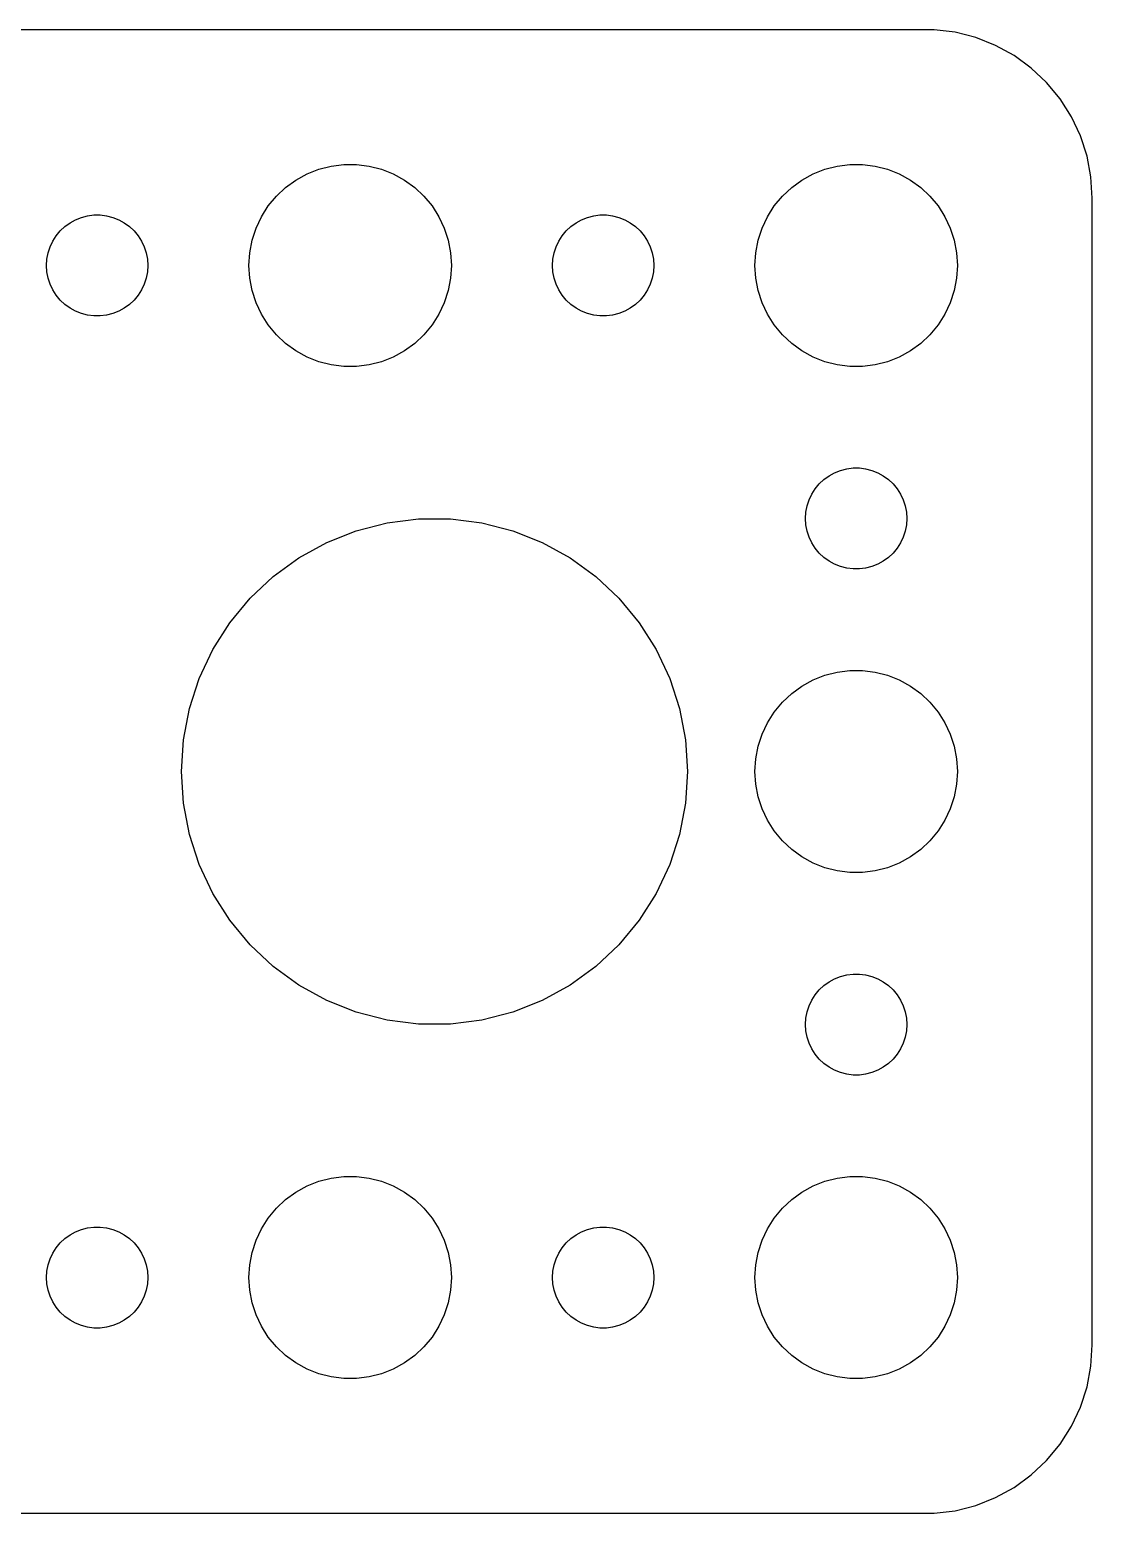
# Model space of a CAD drawing. Header units: metres. Extents: x -60 to 60, y -22 to 22.
# Drawn here: x 28 to 59.5, y -21.99 to 21.99 of the extents above; entities that cross this region are included whole.
import ezdxf

# ---------------------------------------------------------------- set-up
doc = ezdxf.new("R2010")
doc.units = ezdxf.units.M

msp = doc.modelspace()

# ---------------------------------------------------------------- linework, layer by layer
for p, q in [((54.8139, 21.9901), (-54.8139, 21.9901)), ((55.4369, 21.9114), (54.8139, 21.9901)), ((56.0451, 21.7553), (55.4369, 21.9114)), ((56.6289, 21.5241), (56.0451, 21.7553)), ((57.1791, 21.2216), (56.6289, 21.5241)), ((57.6871, 20.8526), (57.1791, 21.2216)), ((58.1448, 20.4227), (57.6871, 20.8526)), ((58.5451, 19.9389), (58.1448, 20.4227)), ((58.8815, 19.4088), (58.5451, 19.9389)), ((59.1489, 18.8406), (58.8815, 19.4088)), ((59.3429, 18.2434), (59.1489, 18.8406)), ((59.4606, 17.6267), (59.3429, 18.2434)), ((35.8925, 17.533), (36.2227, 17.7145)), ((36.2227, 17.7145), (36.5729, 17.8532)), ((36.5729, 17.8532), (36.9379, 17.9469)), ((36.9379, 17.9469), (37.3116, 17.9941)), ((37.3116, 17.9941), (37.6884, 17.9941)), ((37.6884, 17.9941), (38.0621, 17.9469)), ((38.0621, 17.9469), (38.427, 17.8532)), ((38.427, 17.8532), (38.7773, 17.7145)), ((38.7773, 17.7145), (39.1075, 17.533)), ((50.8925, 17.533), (51.2227, 17.7145)), ((51.2227, 17.7145), (51.5729, 17.8532)), ((51.5729, 17.8532), (51.9379, 17.9469)), ((51.9379, 17.9469), (52.3116, 17.9941)), ((52.3116, 17.9941), (52.6884, 17.9941)), ((52.6884, 17.9941), (53.0621, 17.9469)), ((53.0621, 17.9469), (53.427, 17.8532)), ((53.427, 17.8532), (53.7773, 17.7145)), ((53.7773, 17.7145), (54.1075, 17.533)), ((59.5, 17), (59.4606, 17.6267)), ((35.3131, 17.0536), (35.5877, 17.3115)), ((35.5877, 17.3115), (35.8925, 17.533)), ((39.1075, 17.533), (39.4123, 17.3115)), ((39.4123, 17.3115), (39.6869, 17.0536)), ((50.3131, 17.0536), (50.5877, 17.3115)), ((50.5877, 17.3115), (50.8925, 17.533)), ((54.1075, 17.533), (54.4123, 17.3115)), ((54.4123, 17.3115), (54.6869, 17.0536)), ((34.8711, 16.4453), (35.0729, 16.7634)), ((35.0729, 16.7634), (35.3131, 17.0536)), ((39.6869, 17.0536), (39.927, 16.7634)), ((39.927, 16.7634), (40.1289, 16.4453)), ((49.8711, 16.4453), (50.0729, 16.7634)), ((50.0729, 16.7634), (50.3131, 17.0536)), ((54.6869, 17.0536), (54.927, 16.7634)), ((54.927, 16.7634), (55.1289, 16.4453)), ((59.5, -17), (59.5, 17)), ((29.1963, 16.2665), (29.3613, 16.3572)), ((29.3613, 16.3572), (29.5365, 16.4266)), ((29.5365, 16.4266), (29.7189, 16.4734)), ((29.7189, 16.4734), (29.9058, 16.497)), ((29.9058, 16.497), (30.0942, 16.497)), ((30.0942, 16.497), (30.2811, 16.4734)), ((30.2811, 16.4734), (30.4635, 16.4266)), ((30.4635, 16.4266), (30.6387, 16.3572)), ((30.6387, 16.3572), (30.8037, 16.2665)), ((34.7107, 16.1044), (34.8711, 16.4453)), ((40.1289, 16.4453), (40.2893, 16.1044)), ((44.1963, 16.2665), (44.3613, 16.3572)), ((44.3613, 16.3572), (44.5365, 16.4266)), ((44.5365, 16.4266), (44.7189, 16.4734)), ((44.7189, 16.4734), (44.9058, 16.497)), ((44.9058, 16.497), (45.0942, 16.497)), ((45.0942, 16.497), (45.2811, 16.4734)), ((45.2811, 16.4734), (45.4635, 16.4266)), ((45.4635, 16.4266), (45.6387, 16.3572)), ((45.6387, 16.3572), (45.8037, 16.2665)), ((49.7107, 16.1044), (49.8711, 16.4453)), ((55.1289, 16.4453), (55.2893, 16.1044)), ((28.6855, 15.7226), (28.7865, 15.8817)), ((28.7865, 15.8817), (28.9065, 16.0268)), ((28.9065, 16.0268), (29.0439, 16.1558)), ((29.0439, 16.1558), (29.1963, 16.2665)), ((30.8037, 16.2665), (30.9561, 16.1558)), ((30.9561, 16.1558), (31.0934, 16.0268)), ((31.0934, 16.0268), (31.2135, 15.8817)), ((31.2135, 15.8817), (31.3145, 15.7226)), ((34.5942, 15.7461), (34.7107, 16.1044)), ((40.2893, 16.1044), (40.4057, 15.7461)), ((43.6855, 15.7226), (43.7865, 15.8817)), ((43.7865, 15.8817), (43.9065, 16.0268)), ((43.9065, 16.0268), (44.0439, 16.1558)), ((44.0439, 16.1558), (44.1963, 16.2665)), ((45.8037, 16.2665), (45.9561, 16.1558)), ((45.9561, 16.1558), (46.0934, 16.0268)), ((46.0934, 16.0268), (46.2135, 15.8817)), ((46.2135, 15.8817), (46.3145, 15.7226)), ((49.5942, 15.7461), (49.7107, 16.1044)), ((55.2893, 16.1044), (55.4057, 15.7461)), ((28.5471, 15.373), (28.6053, 15.5522)), ((28.6053, 15.5522), (28.6855, 15.7226)), ((31.3145, 15.7226), (31.3947, 15.5522)), ((31.3947, 15.5522), (31.4529, 15.373)), ((34.5237, 15.376), (34.5942, 15.7461)), ((40.4057, 15.7461), (40.4763, 15.376)), ((43.5471, 15.373), (43.6053, 15.5522)), ((43.6053, 15.5522), (43.6855, 15.7226)), ((46.3145, 15.7226), (46.3947, 15.5522)), ((46.3947, 15.5522), (46.4529, 15.373)), ((49.5237, 15.376), (49.5942, 15.7461)), ((55.4057, 15.7461), (55.4763, 15.376)), ((28.5, 15), (28.5118, 15.188)), ((28.5118, 14.812), (28.5, 15)), ((28.5118, 15.188), (28.5471, 15.373)), ((31.4529, 15.373), (31.4882, 15.188)), ((31.4882, 15.188), (31.5, 15)), ((31.5, 15), (31.4882, 14.812)), ((34.5, 15), (34.5237, 15.376)), ((34.5237, 14.624), (34.5, 15)), ((40.4763, 15.376), (40.5, 15)), ((40.5, 15), (40.4763, 14.624)), ((43.5, 15), (43.5118, 15.188)), ((43.5118, 14.812), (43.5, 15)), ((43.5118, 15.188), (43.5471, 15.373)), ((46.4529, 15.373), (46.4882, 15.188)), ((46.4882, 15.188), (46.5, 15)), ((46.5, 15), (46.4882, 14.812)), ((49.5, 15), (49.5237, 15.376)), ((49.5237, 14.624), (49.5, 15)), ((55.4763, 15.376), (55.5, 15)), ((55.5, 15), (55.4763, 14.624)), ((28.5471, 14.627), (28.5118, 14.812)), ((28.6053, 14.4478), (28.5471, 14.627)), ((31.4529, 14.627), (31.3947, 14.4478)), ((31.4882, 14.812), (31.4529, 14.627)), ((34.5942, 14.2539), (34.5237, 14.624)), ((40.4763, 14.624), (40.4057, 14.2539)), ((43.5471, 14.627), (43.5118, 14.812)), ((43.6053, 14.4478), (43.5471, 14.627)), ((46.4529, 14.627), (46.3947, 14.4478)), ((46.4882, 14.812), (46.4529, 14.627)), ((49.5942, 14.2539), (49.5237, 14.624)), ((55.4763, 14.624), (55.4057, 14.2539)), ((28.6855, 14.2774), (28.6053, 14.4478)), ((28.7865, 14.1183), (28.6855, 14.2774)), ((28.9065, 13.9732), (28.7865, 14.1183)), ((31.2135, 14.1183), (31.0934, 13.9732)), ((31.3145, 14.2774), (31.2135, 14.1183)), ((31.3947, 14.4478), (31.3145, 14.2774)), ((34.7107, 13.8956), (34.5942, 14.2539)), ((40.4057, 14.2539), (40.2893, 13.8956)), ((43.6855, 14.2774), (43.6053, 14.4478)), ((43.7865, 14.1183), (43.6855, 14.2774)), ((43.9065, 13.9732), (43.7865, 14.1183)), ((46.2135, 14.1183), (46.0934, 13.9732)), ((46.3145, 14.2774), (46.2135, 14.1183)), ((46.3947, 14.4478), (46.3145, 14.2774)), ((49.7107, 13.8956), (49.5942, 14.2539)), ((55.4057, 14.2539), (55.2893, 13.8956)), ((29.0439, 13.8442), (28.9065, 13.9732)), ((29.1963, 13.7335), (29.0439, 13.8442)), ((29.3613, 13.6427), (29.1963, 13.7335)), ((29.5365, 13.5734), (29.3613, 13.6427)), ((30.6387, 13.6427), (30.4635, 13.5734)), ((30.8037, 13.7335), (30.6387, 13.6427)), ((30.9561, 13.8442), (30.8037, 13.7335)), ((31.0934, 13.9732), (30.9561, 13.8442)), ((34.8711, 13.5547), (34.7107, 13.8956)), ((40.2893, 13.8956), (40.1289, 13.5547)), ((44.0439, 13.8442), (43.9065, 13.9732)), ((44.1963, 13.7335), (44.0439, 13.8442)), ((44.3613, 13.6427), (44.1963, 13.7335)), ((44.5365, 13.5734), (44.3613, 13.6427)), ((45.6387, 13.6427), (45.4635, 13.5734)), ((45.8037, 13.7335), (45.6387, 13.6427)), ((45.9561, 13.8442), (45.8037, 13.7335)), ((46.0934, 13.9732), (45.9561, 13.8442)), ((49.8711, 13.5547), (49.7107, 13.8956)), ((55.2893, 13.8956), (55.1289, 13.5547)), ((29.7189, 13.5266), (29.5365, 13.5734)), ((29.9058, 13.5029), (29.7189, 13.5266)), ((30.0942, 13.5029), (29.9058, 13.5029)), ((30.2811, 13.5266), (30.0942, 13.5029)), ((30.4635, 13.5734), (30.2811, 13.5266)), ((35.0729, 13.2366), (34.8711, 13.5547)), ((35.3131, 12.9464), (35.0729, 13.2366)), ((39.927, 13.2366), (39.6869, 12.9464)), ((40.1289, 13.5547), (39.927, 13.2366)), ((44.7189, 13.5266), (44.5365, 13.5734)), ((44.9058, 13.5029), (44.7189, 13.5266)), ((45.0942, 13.5029), (44.9058, 13.5029)), ((45.2811, 13.5266), (45.0942, 13.5029)), ((45.4635, 13.5734), (45.2811, 13.5266)), ((50.0729, 13.2366), (49.8711, 13.5547)), ((50.3131, 12.9464), (50.0729, 13.2366)), ((54.927, 13.2366), (54.6869, 12.9464)), ((55.1289, 13.5547), (54.927, 13.2366)), ((35.5877, 12.6884), (35.3131, 12.9464)), ((39.6869, 12.9464), (39.4123, 12.6884)), ((50.5877, 12.6884), (50.3131, 12.9464)), ((54.6869, 12.9464), (54.4123, 12.6884)), ((35.8925, 12.467), (35.5877, 12.6884)), ((36.2227, 12.2855), (35.8925, 12.467)), ((39.1075, 12.467), (38.7773, 12.2855)), ((39.4123, 12.6884), (39.1075, 12.467)), ((50.8925, 12.467), (50.5877, 12.6884)), ((51.2227, 12.2855), (50.8925, 12.467)), ((54.1075, 12.467), (53.7773, 12.2855)), ((54.4123, 12.6884), (54.1075, 12.467)), ((36.5729, 12.1468), (36.2227, 12.2855)), ((36.9379, 12.0531), (36.5729, 12.1468)), ((37.3116, 12.0059), (36.9379, 12.0531)), ((37.6884, 12.0059), (37.3116, 12.0059)), ((38.0621, 12.0531), (37.6884, 12.0059)), ((38.427, 12.1468), (38.0621, 12.0531)), ((38.7773, 12.2855), (38.427, 12.1468)), ((51.5729, 12.1468), (51.2227, 12.2855)), ((51.9379, 12.0531), (51.5729, 12.1468)), ((52.3116, 12.0059), (51.9379, 12.0531)), ((52.6884, 12.0059), (52.3116, 12.0059)), ((53.0621, 12.0531), (52.6884, 12.0059)), ((53.427, 12.1468), (53.0621, 12.0531)), ((53.7773, 12.2855), (53.427, 12.1468)), ((51.6963, 8.76648), (51.8613, 8.85724)), ((51.8613, 8.85724), (52.0365, 8.92657)), ((52.0365, 8.92657), (52.2189, 8.97342)), ((52.2189, 8.97342), (52.4058, 8.99704)), ((52.4058, 8.99704), (52.5942, 8.99704)), ((52.5942, 8.99704), (52.7811, 8.97342)), ((52.7811, 8.97342), (52.9635, 8.92657)), ((52.9635, 8.92657), (53.1387, 8.85724)), ((53.1387, 8.85724), (53.3037, 8.76648)), ((51.1855, 8.22263), (51.2865, 8.38167)), ((51.2865, 8.38167), (51.4065, 8.52681)), ((51.4065, 8.52681), (51.5439, 8.65576)), ((51.5439, 8.65576), (51.6963, 8.76648)), ((53.3037, 8.76648), (53.4561, 8.65576)), ((53.4561, 8.65576), (53.5934, 8.52681)), ((53.5934, 8.52681), (53.7135, 8.38167)), ((53.7135, 8.38167), (53.8145, 8.22263)), ((51.0471, 7.87303), (51.1053, 8.05219)), ((51.1053, 8.05219), (51.1855, 8.22263)), ((53.8145, 8.22263), (53.8947, 8.05219)), ((53.8947, 8.05219), (53.9529, 7.87303)), ((38.5946, 7.36714), (39.5291, 7.4852)), ((39.5291, 7.4852), (40.4709, 7.4852)), ((40.4709, 7.4852), (41.4053, 7.36714)), ((51, 7.5), (51.0118, 7.68799)), ((51.0118, 7.312), (51, 7.5)), ((51.0118, 7.68799), (51.0471, 7.87303)), ((53.9529, 7.87303), (53.9882, 7.68799)), ((53.9882, 7.68799), (54, 7.5)), ((54, 7.5), (53.9882, 7.312)), ((36.8067, 6.78619), (37.6824, 7.13292)), ((37.6824, 7.13292), (38.5946, 7.36714)), ((41.4053, 7.36714), (42.3176, 7.13292)), ((42.3176, 7.13292), (43.1933, 6.78619)), ((51.0471, 7.12695), (51.0118, 7.312)), ((51.1053, 6.9478), (51.0471, 7.12695)), ((53.9529, 7.12695), (53.8947, 6.9478)), ((53.9882, 7.312), (53.9529, 7.12695)), ((35.9813, 6.33246), (36.8067, 6.78619)), ((43.1933, 6.78619), (44.0187, 6.33246)), ((51.1855, 6.77736), (51.1053, 6.9478)), ((51.2865, 6.61832), (51.1855, 6.77736)), ((51.4065, 6.47318), (51.2865, 6.61832)), ((53.7135, 6.61832), (53.5934, 6.47318)), ((53.8145, 6.77736), (53.7135, 6.61832)), ((53.8947, 6.9478), (53.8145, 6.77736)), ((35.2193, 5.77884), (35.9813, 6.33246)), ((44.0187, 6.33246), (44.7807, 5.77884)), ((51.5439, 6.34422), (51.4065, 6.47318)), ((51.6963, 6.23351), (51.5439, 6.34422)), ((51.8613, 6.14275), (51.6963, 6.23351)), ((53.3037, 6.23351), (53.1387, 6.14275)), ((53.4561, 6.34422), (53.3037, 6.23351)), ((53.5934, 6.47318), (53.4561, 6.34422)), ((34.5327, 5.13409), (35.2193, 5.77884)), ((44.7807, 5.77884), (45.4673, 5.13409)), ((52.0365, 6.07341), (51.8613, 6.14275)), ((52.2189, 6.02657), (52.0365, 6.07341)), ((52.4058, 6.00294), (52.2189, 6.02657)), ((52.5942, 6.00294), (52.4058, 6.00294)), ((52.7811, 6.02657), (52.5942, 6.00294)), ((52.9635, 6.07341), (52.7811, 6.02657)), ((53.1387, 6.14275), (52.9635, 6.07341)), ((33.9324, 4.40839), (34.5327, 5.13409)), ((45.4673, 5.13409), (46.0676, 4.40839)), ((33.4277, 3.61314), (33.9324, 4.40839)), ((46.0676, 4.40839), (46.5723, 3.61314)), ((33.0267, 2.76093), (33.4277, 3.61314)), ((46.5723, 3.61314), (46.9733, 2.76093)), ((32.7356, 1.86517), (33.0267, 2.76093)), ((46.9733, 2.76093), (47.2644, 1.86517)), ((50.8925, 2.53297), (51.2227, 2.71448)), ((51.2227, 2.71448), (51.5729, 2.85316)), ((51.5729, 2.85316), (51.9379, 2.94685)), ((51.9379, 2.94685), (52.3116, 2.99408)), ((52.3116, 2.99408), (52.6884, 2.99408)), ((52.6884, 2.99408), (53.0621, 2.94685)), ((53.0621, 2.94685), (53.427, 2.85316)), ((53.427, 2.85316), (53.7773, 2.71448)), ((53.7773, 2.71448), (54.1075, 2.53297)), ((50.3131, 2.05363), (50.5877, 2.31154)), ((50.5877, 2.31154), (50.8925, 2.53297)), ((54.1075, 2.53297), (54.4123, 2.31154)), ((54.4123, 2.31154), (54.6869, 2.05363)), ((32.5591, 0.939987), (32.7356, 1.86517)), ((47.2644, 1.86517), (47.4409, 0.939987)), ((49.8711, 1.44525), (50.0729, 1.76335)), ((50.0729, 1.76335), (50.3131, 2.05363)), ((54.6869, 2.05363), (54.927, 1.76335)), ((54.927, 1.76335), (55.1289, 1.44525)), ((49.7107, 1.10437), (49.8711, 1.44525)), ((55.1289, 1.44525), (55.2893, 1.10437)), ((32.5, 0), (32.5591, 0.939987)), ((47.4409, 0.939987), (47.5, 0)), ((49.5942, 0.746063), (49.7107, 1.10437)), ((55.2893, 1.10437), (55.4057, 0.746063)), ((49.5237, 0.375992), (49.5942, 0.746063)), ((55.4057, 0.746063), (55.4763, 0.375992)), ((32.5591, -0.939987), (32.5, 0)), ((47.5, 0), (47.4409, -0.939987)), ((49.5, 0), (49.5237, 0.375992)), ((49.5237, -0.375992), (49.5, 0)), ((55.4763, 0.375992), (55.5, 0)), ((55.5, 0), (55.4763, -0.375992)), ((49.5942, -0.746063), (49.5237, -0.375992)), ((55.4763, -0.375992), (55.4057, -0.746063)), ((49.7107, -1.10437), (49.5942, -0.746063)), ((55.4057, -0.746063), (55.2893, -1.10437)), ((32.7356, -1.86517), (32.5591, -0.939987)), ((47.4409, -0.939987), (47.2644, -1.86517)), ((49.8711, -1.44525), (49.7107, -1.10437)), ((55.2893, -1.10437), (55.1289, -1.44525)), ((50.0729, -1.76335), (49.8711, -1.44525)), ((55.1289, -1.44525), (54.927, -1.76335)), ((33.0267, -2.76093), (32.7356, -1.86517)), ((47.2644, -1.86517), (46.9733, -2.76093)), ((50.3131, -2.05363), (50.0729, -1.76335)), ((50.5877, -2.31154), (50.3131, -2.05363)), ((54.6869, -2.05363), (54.4123, -2.31154)), ((54.927, -1.76335), (54.6869, -2.05363)), ((50.8925, -2.53297), (50.5877, -2.31154)), ((51.2227, -2.71448), (50.8925, -2.53297)), ((54.1075, -2.53297), (53.7773, -2.71448)), ((54.4123, -2.31154), (54.1075, -2.53297)), ((33.4277, -3.61314), (33.0267, -2.76093)), ((46.9733, -2.76093), (46.5723, -3.61314)), ((51.5729, -2.85316), (51.2227, -2.71448)), ((51.9379, -2.94685), (51.5729, -2.85316)), ((52.3116, -2.99408), (51.9379, -2.94685)), ((52.6884, -2.99408), (52.3116, -2.99408)), ((53.0621, -2.94685), (52.6884, -2.99408)), ((53.427, -2.85316), (53.0621, -2.94685)), ((53.7773, -2.71448), (53.427, -2.85316)), ((33.9324, -4.40839), (33.4277, -3.61314)), ((46.5723, -3.61314), (46.0676, -4.40839)), ((34.5327, -5.13409), (33.9324, -4.40839)), ((46.0676, -4.40839), (45.4673, -5.13409)), ((35.2193, -5.77884), (34.5327, -5.13409)), ((45.4673, -5.13409), (44.7807, -5.77884)), ((35.9813, -6.33246), (35.2193, -5.77884)), ((44.7807, -5.77884), (44.0187, -6.33246)), ((51.6963, -6.23351), (51.8613, -6.14275)), ((51.8613, -6.14275), (52.0365, -6.07341)), ((52.0365, -6.07341), (52.2189, -6.02657)), ((52.2189, -6.02657), (52.4058, -6.00294)), ((52.4058, -6.00294), (52.5942, -6.00294)), ((52.5942, -6.00294), (52.7811, -6.02657)), ((52.7811, -6.02657), (52.9635, -6.07341)), ((52.9635, -6.07341), (53.1387, -6.14275)), ((53.1387, -6.14275), (53.3037, -6.23351)), ((36.8067, -6.78619), (35.9813, -6.33246)), ((44.0187, -6.33246), (43.1933, -6.78619)), ((51.2865, -6.61832), (51.4065, -6.47318)), ((51.4065, -6.47318), (51.5439, -6.34422)), ((51.5439, -6.34422), (51.6963, -6.23351)), ((53.3037, -6.23351), (53.4561, -6.34422)), ((53.4561, -6.34422), (53.5934, -6.47318)), ((53.5934, -6.47318), (53.7135, -6.61832)), ((37.6824, -7.13292), (36.8067, -6.78619)), ((43.1933, -6.78619), (42.3176, -7.13292)), ((51.0471, -7.12695), (51.1053, -6.9478)), ((51.1053, -6.9478), (51.1855, -6.77736)), ((51.1855, -6.77736), (51.2865, -6.61832)), ((53.7135, -6.61832), (53.8145, -6.77736)), ((53.8145, -6.77736), (53.8947, -6.9478)), ((53.8947, -6.9478), (53.9529, -7.12695)), ((38.5946, -7.36714), (37.6824, -7.13292)), ((39.5291, -7.4852), (38.5946, -7.36714)), ((41.4053, -7.36714), (40.4709, -7.4852)), ((42.3176, -7.13292), (41.4053, -7.36714)), ((51, -7.5), (51.0118, -7.312)), ((51.0118, -7.312), (51.0471, -7.12695)), ((53.9529, -7.12695), (53.9882, -7.312)), ((53.9882, -7.312), (54, -7.5)), ((40.4709, -7.4852), (39.5291, -7.4852)), ((51.0118, -7.68799), (51, -7.5)), ((51.0471, -7.87303), (51.0118, -7.68799)), ((51.1053, -8.05219), (51.0471, -7.87303)), ((53.9529, -7.87303), (53.8947, -8.05219)), ((53.9882, -7.68799), (53.9529, -7.87303)), ((54, -7.5), (53.9882, -7.68799)), ((51.1855, -8.22263), (51.1053, -8.05219)), ((51.2865, -8.38167), (51.1855, -8.22263)), ((53.8145, -8.22263), (53.7135, -8.38167)), ((53.8947, -8.05219), (53.8145, -8.22263)), ((51.4065, -8.52681), (51.2865, -8.38167)), ((51.5439, -8.65576), (51.4065, -8.52681)), ((51.6963, -8.76648), (51.5439, -8.65576)), ((51.8613, -8.85724), (51.6963, -8.76648)), ((53.3037, -8.76648), (53.1387, -8.85724)), ((53.4561, -8.65576), (53.3037, -8.76648)), ((53.5934, -8.52681), (53.4561, -8.65576)), ((53.7135, -8.38167), (53.5934, -8.52681)), ((52.0365, -8.92657), (51.8613, -8.85724)), ((52.2189, -8.97342), (52.0365, -8.92657)), ((52.4058, -8.99704), (52.2189, -8.97342)), ((52.5942, -8.99704), (52.4058, -8.99704)), ((52.7811, -8.97342), (52.5942, -8.99704)), ((52.9635, -8.92657), (52.7811, -8.97342)), ((53.1387, -8.85724), (52.9635, -8.92657)), ((35.8925, -12.467), (36.2227, -12.2855)), ((36.2227, -12.2855), (36.5729, -12.1468)), ((36.5729, -12.1468), (36.9379, -12.0531)), ((36.9379, -12.0531), (37.3116, -12.0059)), ((37.3116, -12.0059), (37.6884, -12.0059)), ((37.6884, -12.0059), (38.0621, -12.0531)), ((38.0621, -12.0531), (38.427, -12.1468)), ((38.427, -12.1468), (38.7773, -12.2855)), ((38.7773, -12.2855), (39.1075, -12.467)), ((50.8925, -12.467), (51.2227, -12.2855)), ((51.2227, -12.2855), (51.5729, -12.1468)), ((51.5729, -12.1468), (51.9379, -12.0531)), ((51.9379, -12.0531), (52.3116, -12.0059)), ((52.3116, -12.0059), (52.6884, -12.0059)), ((52.6884, -12.0059), (53.0621, -12.0531)), ((53.0621, -12.0531), (53.427, -12.1468)), ((53.427, -12.1468), (53.7773, -12.2855)), ((53.7773, -12.2855), (54.1075, -12.467)), ((35.3131, -12.9464), (35.5877, -12.6884)), ((35.5877, -12.6884), (35.8925, -12.467)), ((39.1075, -12.467), (39.4123, -12.6884)), ((39.4123, -12.6884), (39.6869, -12.9464)), ((50.3131, -12.9464), (50.5877, -12.6884)), ((50.5877, -12.6884), (50.8925, -12.467)), ((54.1075, -12.467), (54.4123, -12.6884)), ((54.4123, -12.6884), (54.6869, -12.9464)), ((35.0729, -13.2366), (35.3131, -12.9464)), ((39.6869, -12.9464), (39.927, -13.2366)), ((50.0729, -13.2366), (50.3131, -12.9464)), ((54.6869, -12.9464), (54.927, -13.2366)), ((29.3613, -13.6427), (29.5365, -13.5734)), ((29.5365, -13.5734), (29.7189, -13.5266)), ((29.7189, -13.5266), (29.9058, -13.5029)), ((29.9058, -13.5029), (30.0942, -13.5029)), ((30.0942, -13.5029), (30.2811, -13.5266)), ((30.2811, -13.5266), (30.4635, -13.5734)), ((30.4635, -13.5734), (30.6387, -13.6427)), ((34.7107, -13.8956), (34.8711, -13.5547)), ((34.8711, -13.5547), (35.0729, -13.2366)), ((39.927, -13.2366), (40.1289, -13.5547)), ((40.1289, -13.5547), (40.2893, -13.8956)), ((44.3613, -13.6427), (44.5365, -13.5734)), ((44.5365, -13.5734), (44.7189, -13.5266)), ((44.7189, -13.5266), (44.9058, -13.5029)), ((44.9058, -13.5029), (45.0942, -13.5029)), ((45.0942, -13.5029), (45.2811, -13.5266)), ((45.2811, -13.5266), (45.4635, -13.5734)), ((45.4635, -13.5734), (45.6387, -13.6427)), ((49.7107, -13.8956), (49.8711, -13.5547)), ((49.8711, -13.5547), (50.0729, -13.2366)), ((54.927, -13.2366), (55.1289, -13.5547)), ((55.1289, -13.5547), (55.2893, -13.8956)), ((28.7865, -14.1183), (28.9065, -13.9732)), ((28.9065, -13.9732), (29.0439, -13.8442)), ((29.0439, -13.8442), (29.1963, -13.7335)), ((29.1963, -13.7335), (29.3613, -13.6427)), ((30.6387, -13.6427), (30.8037, -13.7335)), ((30.8037, -13.7335), (30.9561, -13.8442)), ((30.9561, -13.8442), (31.0934, -13.9732)), ((31.0934, -13.9732), (31.2135, -14.1183)), ((34.5942, -14.2539), (34.7107, -13.8956)), ((40.2893, -13.8956), (40.4057, -14.2539)), ((43.7865, -14.1183), (43.9065, -13.9732)), ((43.9065, -13.9732), (44.0439, -13.8442)), ((44.0439, -13.8442), (44.1963, -13.7335)), ((44.1963, -13.7335), (44.3613, -13.6427)), ((45.6387, -13.6427), (45.8037, -13.7335)), ((45.8037, -13.7335), (45.9561, -13.8442)), ((45.9561, -13.8442), (46.0934, -13.9732)), ((46.0934, -13.9732), (46.2135, -14.1183)), ((49.5942, -14.2539), (49.7107, -13.8956)), ((55.2893, -13.8956), (55.4057, -14.2539)), ((28.5471, -14.627), (28.6053, -14.4478)), ((28.6053, -14.4478), (28.6855, -14.2774)), ((28.6855, -14.2774), (28.7865, -14.1183)), ((31.2135, -14.1183), (31.3145, -14.2774)), ((31.3145, -14.2774), (31.3947, -14.4478)), ((31.3947, -14.4478), (31.4529, -14.627)), ((34.5237, -14.624), (34.5942, -14.2539)), ((40.4057, -14.2539), (40.4763, -14.624)), ((43.5471, -14.627), (43.6053, -14.4478)), ((43.6053, -14.4478), (43.6855, -14.2774)), ((43.6855, -14.2774), (43.7865, -14.1183)), ((46.2135, -14.1183), (46.3145, -14.2774)), ((46.3145, -14.2774), (46.3947, -14.4478)), ((46.3947, -14.4478), (46.4529, -14.627)), ((49.5237, -14.624), (49.5942, -14.2539)), ((55.4057, -14.2539), (55.4763, -14.624)), ((28.5, -15), (28.5118, -14.812)), ((28.5118, -14.812), (28.5471, -14.627)), ((31.4529, -14.627), (31.4882, -14.812)), ((31.4882, -14.812), (31.5, -15)), ((34.5, -15), (34.5237, -14.624)), ((40.4763, -14.624), (40.5, -15)), ((43.5, -15), (43.5118, -14.812)), ((43.5118, -14.812), (43.5471, -14.627)), ((46.4529, -14.627), (46.4882, -14.812)), ((46.4882, -14.812), (46.5, -15)), ((49.5, -15), (49.5237, -14.624)), ((55.4763, -14.624), (55.5, -15)), ((28.5118, -15.188), (28.5, -15)), ((28.5471, -15.373), (28.5118, -15.188)), ((28.6053, -15.5522), (28.5471, -15.373)), ((31.4529, -15.373), (31.3947, -15.5522)), ((31.4882, -15.188), (31.4529, -15.373)), ((31.5, -15), (31.4882, -15.188)), ((34.5237, -15.376), (34.5, -15)), ((34.5942, -15.7461), (34.5237, -15.376)), ((40.4763, -15.376), (40.4057, -15.7461)), ((40.5, -15), (40.4763, -15.376)), ((43.5118, -15.188), (43.5, -15)), ((43.5471, -15.373), (43.5118, -15.188)), ((43.6053, -15.5522), (43.5471, -15.373)), ((46.4529, -15.373), (46.3947, -15.5522)), ((46.4882, -15.188), (46.4529, -15.373)), ((46.5, -15), (46.4882, -15.188)), ((49.5237, -15.376), (49.5, -15)), ((49.5942, -15.7461), (49.5237, -15.376)), ((55.4763, -15.376), (55.4057, -15.7461)), ((55.5, -15), (55.4763, -15.376)), ((28.6855, -15.7226), (28.6053, -15.5522)), ((28.7865, -15.8817), (28.6855, -15.7226)), ((31.3145, -15.7226), (31.2135, -15.8817)), ((31.3947, -15.5522), (31.3145, -15.7226)), ((34.7107, -16.1044), (34.5942, -15.7461)), ((40.4057, -15.7461), (40.2893, -16.1044)), ((43.6855, -15.7226), (43.6053, -15.5522)), ((43.7865, -15.8817), (43.6855, -15.7226)), ((46.3145, -15.7226), (46.2135, -15.8817)), ((46.3947, -15.5522), (46.3145, -15.7226)), ((49.7107, -16.1044), (49.5942, -15.7461)), ((55.4057, -15.7461), (55.2893, -16.1044)), ((28.9065, -16.0268), (28.7865, -15.8817)), ((29.0439, -16.1558), (28.9065, -16.0268)), ((29.1963, -16.2665), (29.0439, -16.1558)), ((29.3613, -16.3572), (29.1963, -16.2665)), ((30.8037, -16.2665), (30.6387, -16.3572)), ((30.9561, -16.1558), (30.8037, -16.2665)), ((31.0934, -16.0268), (30.9561, -16.1558)), ((31.2135, -15.8817), (31.0934, -16.0268)), ((34.8711, -16.4453), (34.7107, -16.1044)), ((40.2893, -16.1044), (40.1289, -16.4453)), ((43.9065, -16.0268), (43.7865, -15.8817)), ((44.0439, -16.1558), (43.9065, -16.0268)), ((44.1963, -16.2665), (44.0439, -16.1558)), ((44.3613, -16.3572), (44.1963, -16.2665)), ((45.8037, -16.2665), (45.6387, -16.3572)), ((45.9561, -16.1558), (45.8037, -16.2665)), ((46.0934, -16.0268), (45.9561, -16.1558)), ((46.2135, -15.8817), (46.0934, -16.0268)), ((49.8711, -16.4453), (49.7107, -16.1044)), ((55.2893, -16.1044), (55.1289, -16.4453)), ((29.5365, -16.4266), (29.3613, -16.3572)), ((29.7189, -16.4734), (29.5365, -16.4266)), ((29.9058, -16.497), (29.7189, -16.4734)), ((30.0942, -16.497), (29.9058, -16.497)), ((30.2811, -16.4734), (30.0942, -16.497)), ((30.4635, -16.4266), (30.2811, -16.4734)), ((30.6387, -16.3572), (30.4635, -16.4266)), ((35.0729, -16.7634), (34.8711, -16.4453)), ((40.1289, -16.4453), (39.927, -16.7634)), ((44.5365, -16.4266), (44.3613, -16.3572)), ((44.7189, -16.4734), (44.5365, -16.4266)), ((44.9058, -16.497), (44.7189, -16.4734)), ((45.0942, -16.497), (44.9058, -16.497)), ((45.2811, -16.4734), (45.0942, -16.497)), ((45.4635, -16.4266), (45.2811, -16.4734)), ((45.6387, -16.3572), (45.4635, -16.4266)), ((50.0729, -16.7634), (49.8711, -16.4453)), ((55.1289, -16.4453), (54.927, -16.7634)), ((35.3131, -17.0536), (35.0729, -16.7634)), ((35.5877, -17.3115), (35.3131, -17.0536)), ((39.6869, -17.0536), (39.4123, -17.3115)), ((39.927, -16.7634), (39.6869, -17.0536)), ((50.3131, -17.0536), (50.0729, -16.7634)), ((50.5877, -17.3115), (50.3131, -17.0536)), ((54.6869, -17.0536), (54.4123, -17.3115)), ((54.927, -16.7634), (54.6869, -17.0536)), ((59.4606, -17.6267), (59.5, -17)), ((35.8925, -17.533), (35.5877, -17.3115)), ((36.2227, -17.7145), (35.8925, -17.533)), ((39.1075, -17.533), (38.7773, -17.7145)), ((39.4123, -17.3115), (39.1075, -17.533)), ((50.8925, -17.533), (50.5877, -17.3115)), ((51.2227, -17.7145), (50.8925, -17.533)), ((54.1075, -17.533), (53.7773, -17.7145)), ((54.4123, -17.3115), (54.1075, -17.533)), ((36.5729, -17.8532), (36.2227, -17.7145)), ((36.9379, -17.9469), (36.5729, -17.8532)), ((37.3116, -17.9941), (36.9379, -17.9469)), ((37.6884, -17.9941), (37.3116, -17.9941)), ((38.0621, -17.9469), (37.6884, -17.9941)), ((38.427, -17.8532), (38.0621, -17.9469)), ((38.7773, -17.7145), (38.427, -17.8532)), ((51.5729, -17.8532), (51.2227, -17.7145)), ((51.9379, -17.9469), (51.5729, -17.8532)), ((52.3116, -17.9941), (51.9379, -17.9469)), ((52.6884, -17.9941), (52.3116, -17.9941)), ((53.0621, -17.9469), (52.6884, -17.9941)), ((53.427, -17.8532), (53.0621, -17.9469)), ((53.7773, -17.7145), (53.427, -17.8532)), ((59.3429, -18.2434), (59.4606, -17.6267)), ((59.1489, -18.8406), (59.3429, -18.2434)), ((58.8815, -19.4088), (59.1489, -18.8406)), ((58.5451, -19.9389), (58.8815, -19.4088)), ((58.1448, -20.4227), (58.5451, -19.9389)), ((57.6871, -20.8526), (58.1448, -20.4227)), ((57.1791, -21.2216), (57.6871, -20.8526)), ((56.0451, -21.7553), (56.6289, -21.5241)), ((56.6289, -21.5241), (57.1791, -21.2216)), ((-54.8139, -21.9901), (54.8139, -21.9901)), ((54.8139, -21.9901), (55.4369, -21.9114)), ((55.4369, -21.9114), (56.0451, -21.7553))]:
    msp.add_line(p, q)

doc.saveas('drawing.dxf')
